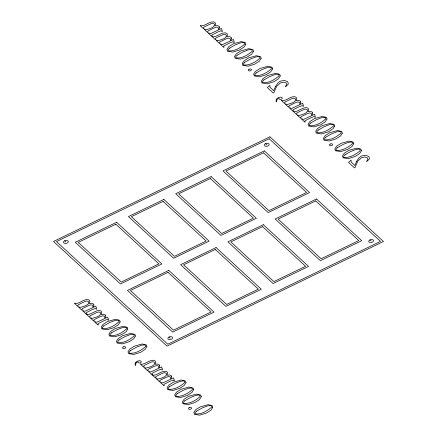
<?xml version="1.0" encoding="UTF-8"?>
<svg xmlns="http://www.w3.org/2000/svg" width="437" height="437" viewBox="0 0 437 437"><rect width="100%" height="100%" fill="white"/><g stroke="black" fill="none" stroke-linecap="round" stroke-linejoin="round"><path stroke-width="0.66" d="M265.527 143.702A2.425 1.458 -10.9 0 1 269.143 144.516A2.425 1.458 -10.9 0 1 265.559 146.248A2.425 1.458 -10.9 0 1 265.527 143.702L266.745 144.822M369.904 239.924A2.425 1.458 -10.9 0 1 373.526 240.738A2.425 1.458 -10.9 0 1 369.942 242.469A2.425 1.458 -10.9 0 1 369.904 239.924L371.122 241.044M64.66 240.803A2.425 1.458 -10.9 0 1 68.276 241.617A2.425 1.458 -10.9 0 1 64.692 243.349A2.425 1.458 -10.9 0 1 64.66 240.803L65.878 241.923M169.037 337.025A2.425 1.458 -10.9 0 1 172.659 337.839A2.425 1.458 -10.9 0 1 169.075 339.571A2.425 1.458 -10.9 0 1 169.037 337.025L170.255 338.145M93.917 304.818L93.316 307.369L95.785 306.173L96.752 309.057L96.178 309.172L95.408 308.413L92.125 309.675L86.329 312.613L86.073 313.138L86.553 313.826L86.1 314.045L82.719 310.926L83.172 310.707L84.876 311.313L92.682 307.675L92.977 306.184L92.551 305.272L90.82 304.818L88.531 305.578L82.314 308.631L81.927 309.238L82.478 310.068L82.019 310.286L78.562 307.102L79.021 306.878L79.955 307.468C82.538 306.654 88.744 305.66 88.809 302.349L88.35 301.454L86.608 300.989L84.401 301.77L78.201 304.808L77.802 305.348L78.343 306.255L77.884 306.474L74.508 303.36L74.967 303.141L75.82 303.649C80.042 303.24 83.407 299.23 87.853 299.531L89.295 300.192L89.913 301.426L89.214 303.589L91.672 303.273L93.414 303.983L93.917 304.818M105.814 315.787L105.213 318.333L107.682 317.142L108.649 320.021L108.076 320.141L107.305 319.381L104.022 320.643L98.227 323.577L97.964 324.107L98.451 324.795L97.997 325.013L94.616 321.894L95.069 321.676L96.774 322.282L104.58 318.644L104.875 317.153L104.443 316.241L102.717 315.787L100.428 316.546L94.212 319.6L93.824 320.206L94.376 321.031L93.917 321.255L90.459 318.065L90.918 317.846L91.852 318.431C94.436 317.623 100.641 316.628 100.707 313.318L100.248 312.422L98.505 311.952L96.298 312.739L90.098 315.776L89.7 316.317L90.24 317.218L89.782 317.442L86.406 314.329L86.865 314.11L87.717 314.618C91.939 314.203 95.304 310.199 99.751 310.494L101.193 311.155L101.81 312.389L101.111 314.558L103.569 314.236L105.312 314.951L105.814 315.787M159.773 365.529L159.172 368.074L161.646 366.883L162.608 369.762L162.04 369.882L161.264 369.123L157.981 370.385L152.185 373.318L151.929 373.848L152.415 374.536L151.956 374.755L148.575 371.636L149.028 371.417L150.732 372.024L158.538 368.386L158.839 366.894L158.407 365.982L156.675 365.529L154.387 366.288L148.17 369.341L147.782 369.948L148.334 370.773L147.875 370.997L144.418 367.807L144.876 367.588L145.811 368.173C148.394 367.364 154.6 366.37 154.665 363.06L154.206 362.164L152.464 361.694L150.257 362.481L144.063 365.518L143.658 366.059L144.199 366.96L143.74 367.184L140.364 364.07L140.823 363.852L141.675 364.36C145.898 363.945 149.263 359.941 153.709 360.235L155.151 360.896L155.769 362.131L155.069 364.294L157.528 363.977L159.27 364.693L159.773 365.529M171.67 376.497L171.069 379.043L173.538 377.847L174.505 380.731L173.937 380.851L173.161 380.092L169.878 381.348L164.083 384.287L163.826 384.811L164.312 385.5L163.853 385.724L160.472 382.604L160.925 382.38L162.63 382.992L170.435 379.349L170.736 377.863L170.304 376.945L168.573 376.492L166.284 377.251L160.068 380.31L159.68 380.911L160.232 381.741L159.773 381.965L156.315 378.775L156.774 378.557L157.708 379.141C160.292 378.327 166.497 377.339 166.563 374.028L166.104 373.132L164.361 372.663L162.154 373.444L155.96 376.481L155.556 377.022L156.096 377.929L155.638 378.147L152.262 375.039L152.721 374.815L153.573 375.328C157.795 374.913 161.16 370.909 165.607 371.204L167.049 371.865L167.666 373.1L166.967 375.263L169.425 374.946L171.167 375.662L171.67 376.497M219.62 27.143L219.024 29.689L221.493 28.492L222.455 31.377L221.887 31.497L221.111 30.737L217.834 31.999L212.038 34.933L211.776 35.457L212.262 36.145L211.808 36.369L208.422 33.25L208.881 33.026L210.585 33.638L218.385 29.995L218.686 28.509L218.254 27.591L216.528 27.138L214.239 27.897L208.023 30.956L207.635 31.557L208.187 32.387L207.728 32.611L204.27 29.421L204.729 29.203L205.663 29.787C208.247 28.979 214.452 27.984 214.518 24.674L214.059 23.778L212.311 23.308L210.11 24.09L203.91 27.127L203.511 27.668L204.046 28.574L203.593 28.793L200.217 25.685L200.67 25.461L201.528 25.974C205.751 25.559 209.115 21.555 213.562 21.85L215.004 22.511L215.621 23.745L214.922 25.909L217.38 25.592L219.117 26.307L219.62 27.143M231.517 38.112L230.916 40.657L233.391 39.461L234.352 42.345L233.784 42.46L233.008 41.701L229.731 42.963L223.935 45.901L223.673 46.426L224.159 47.114L223.706 47.333L220.319 44.219L220.778 43.995L222.482 44.607L230.283 40.963L230.583 39.477L230.152 38.56L228.425 38.106L226.137 38.866L219.92 41.925L219.532 42.526L220.084 43.356L219.625 43.574L216.168 40.39L216.626 40.166L217.56 40.756C220.144 39.942 226.35 38.953 226.415 35.643L225.956 34.747L224.208 34.277L222.007 35.058L215.807 38.095L215.408 38.636L215.944 39.543L215.49 39.762L212.114 36.648L212.568 36.429L213.425 36.943C217.648 36.528 221.013 32.518 225.459 32.819L226.901 33.48L227.519 34.714L226.819 36.877L229.278 36.561L231.015 37.271L231.517 38.112M300.776 101.952L300.175 104.498L302.644 103.301L303.606 106.186L303.038 106.3L302.267 105.546L298.984 106.803L293.189 109.742L292.927 110.266L293.413 110.954L292.959 111.178L289.573 108.059L290.031 107.835L291.736 108.447L299.542 104.804L299.837 103.318L299.405 102.4L297.679 101.947L295.39 102.706L289.174 105.765L288.786 106.366L289.338 107.196L288.879 107.415L285.421 104.23L285.88 104.011L286.814 104.596C289.398 103.782 295.603 102.793 295.669 99.483L295.21 98.587L293.462 98.117L291.261 98.899L285.061 101.936L284.662 102.477L285.197 103.383L284.744 103.602L281.368 100.494L281.821 100.27L282.679 100.783C286.901 100.368 290.266 96.364 294.713 96.659L296.155 97.32L296.772 98.554L296.073 100.718L298.531 100.401L300.274 101.111L300.776 101.952M312.673 112.921L312.073 115.466L314.542 114.27L315.503 117.154L314.935 117.269L314.159 116.51L310.882 117.772L305.086 120.71L304.824 121.235L305.31 121.923L304.857 122.141L301.47 119.022L301.929 118.804L303.633 119.41L311.439 115.772L311.734 114.281L311.302 113.369L309.576 112.915L307.287 113.675L301.071 116.734L300.683 117.335L301.235 118.165L300.776 118.383L297.318 115.199L297.777 114.975L298.711 115.565C301.295 114.751 307.501 113.757 307.566 110.446L307.107 109.55L305.359 109.086L303.158 109.867L296.958 112.904L296.559 113.445L297.094 114.352L296.641 114.57L293.265 111.457L293.719 111.238L294.576 111.746C298.799 111.337 302.164 107.327 306.61 107.628L308.052 108.289L308.669 109.523L307.97 111.686L310.428 111.369L312.171 112.08L312.673 112.921M135.23 362.928L135.153 365.343L135.71 365.07L135.858 363.327L137.355 362.011L138.048 361.918L138.321 362.688L139.272 363.043L140.501 362.754L141.288 361.983L141.047 361.137L139.441 360.678L137.125 361.262L135.23 362.928M276.233 99.346L276.157 101.761L276.714 101.493L276.861 99.745L278.358 98.429L279.052 98.336L279.325 99.106L280.275 99.467L281.504 99.177L282.291 98.401L282.051 97.56L280.445 97.101L278.129 97.68L276.233 99.346M275.485 86.531L273.649 90.683L269.973 87.154L269.951 85.313L267.351 87.569L273.322 93.076L273.791 92.852L276.752 86.204L280.407 82.926L283.684 82.172L286.148 82.964L286.748 84.56L285.448 86.417L285.727 86.673L288.365 84.046L287.693 81.659L284.29 80.413L280.297 81.184L278.041 82.779L275.485 86.531M356.636 161.34L354.8 165.492L351.124 161.963L351.102 160.122L348.502 162.378L354.478 167.884L354.942 167.661L357.903 161.013L361.557 157.735L364.835 156.976L367.298 157.773L367.899 159.363L366.599 161.226L366.878 161.482L369.522 158.855L368.844 156.468L365.441 155.222L361.448 155.993L359.192 157.588L356.636 161.34M245.851 44.246L244.075 47.059L239.536 49.987L232.823 52.09L227.508 51.271L226.934 49.414L228.671 46.748L233.249 43.82L241.18 41.613L245.288 42.569L245.851 44.246M253.498 51.298L251.723 54.106L247.184 57.039L240.47 59.137L235.155 58.318L234.582 56.46L236.319 53.8L240.896 50.872L248.828 48.665L252.936 49.621L253.498 51.298M261.146 58.345L259.37 61.158L254.831 64.086L248.118 66.189L242.803 65.37L242.229 63.512L243.966 60.847L248.544 57.924L256.475 55.718L260.583 56.668L261.146 58.345M272.617 68.92L270.842 71.734L266.302 74.661L259.589 76.765L254.274 75.945L253.7 74.088L255.437 71.422L260.015 68.494L267.947 66.293L272.054 67.243L272.617 68.92M120.148 321.927L118.372 324.735L113.828 327.668L107.114 329.766L101.799 328.946L101.226 327.089L102.968 324.429L107.546 321.501L115.472 319.294L119.58 320.245L120.148 321.927M280.264 75.972L278.489 78.78L273.95 81.714L267.236 83.811L261.921 82.992L261.348 81.135L263.09 78.474L267.663 75.546L275.594 73.34L279.702 74.295L280.264 75.972M127.795 328.974L126.02 331.787L121.475 334.715L114.762 336.818L109.447 335.998L108.873 334.141L110.616 331.475L115.193 328.548L123.119 326.346L127.227 327.297L127.795 328.974M135.443 336.026L133.667 338.833L129.123 341.767L122.409 343.864L117.094 343.045L116.521 341.188L118.263 338.528L122.841 335.6L130.767 333.393L134.875 334.349L135.443 336.026M146.914 346.601L145.139 349.409L140.594 352.342L133.88 354.44L128.565 353.62L127.992 351.763L129.734 349.103L134.312 346.175L142.238 343.968L146.346 344.924L146.914 346.601M327.002 119.055L325.226 121.868L320.687 124.796L313.974 126.899L308.659 126.075L308.085 124.217L309.828 121.557L314.4 118.629L322.331 116.422L326.439 117.378L327.002 119.055M334.649 126.107L332.879 128.915L328.334 131.848L321.621 133.946L316.306 133.127L315.733 131.269L317.475 128.609L322.047 125.681L329.979 123.474L334.087 124.425L334.649 126.107M342.297 133.154L340.527 135.967L335.982 138.895L329.269 140.998L323.954 140.179L323.38 138.321L325.123 135.656L329.7 132.728L337.626 130.526L341.734 131.477L342.297 133.154M186.004 382.637L184.228 385.445L179.683 388.373L172.97 390.476L167.655 389.657L167.081 387.799L168.824 385.134L173.402 382.211L181.328 380.004L185.435 380.955L186.004 382.637M193.651 389.684L191.876 392.497L187.331 395.425L180.618 397.528L175.303 396.703L174.729 394.846L176.472 392.186L181.049 389.258L188.975 387.051L193.083 388.007L193.651 389.684M353.768 143.729L351.998 146.542L347.453 149.47L340.74 151.573L335.425 150.754L334.851 148.891L336.594 146.231L341.171 143.303L349.097 141.096L353.205 142.052L353.768 143.729M201.299 396.736L199.523 399.544L194.978 402.477L188.265 404.575L182.95 403.755L182.376 401.898L184.119 399.232L188.697 396.31L196.623 394.103L200.73 395.053L201.299 396.736M361.421 150.781L359.646 153.589L355.101 156.522L348.387 158.62L343.072 157.801L342.499 155.943L344.241 153.283L348.819 150.355L356.745 148.148L360.853 149.099L361.421 150.781M212.77 407.311L210.995 410.119L206.45 413.052L199.742 415.15L194.421 414.331L193.848 412.473L195.59 409.808L200.168 406.885L208.094 404.678L212.202 405.629L212.77 407.311M229.463 48.19L228.059 49.796L228.283 50.861C234.254 51.544 240.208 48.015 244.589 44.186L244.458 42.979L243.3 42.504L240.541 42.859L235.27 44.902L229.463 48.19M237.111 55.242L235.712 56.843L235.931 57.913C241.901 58.596 247.855 55.067 252.236 51.238L252.105 50.031L250.947 49.55L248.189 49.911L242.917 51.954L237.111 55.242M244.758 62.289L243.36 63.895L243.578 64.96C249.549 65.643 255.503 62.12 259.884 58.285L259.753 57.078L258.595 56.602L255.836 56.957L250.57 59L244.758 62.289M256.235 72.864L254.831 74.47L255.05 75.535C261.02 76.218 266.974 72.689 271.355 68.86L271.224 67.653L270.066 67.178L267.307 67.533L262.042 69.576L256.235 72.864M263.882 79.916L262.479 81.517L262.697 82.588C268.668 83.27 274.622 79.742 279.003 75.912L278.872 74.705L277.714 74.224L274.955 74.585L269.689 76.628L263.882 79.916M103.76 325.871L102.356 327.471L102.575 328.542C108.545 329.219 114.499 325.696 118.88 321.867L118.749 320.66L117.591 320.179L114.833 320.539L109.567 322.582L103.76 325.871M111.408 332.918L110.004 334.524L110.222 335.589C116.193 336.272 122.147 332.748 126.528 328.914L126.397 327.706L125.239 327.231L122.48 327.586L117.214 329.629L111.408 332.918M119.055 339.97L117.651 341.57L117.87 342.641C123.84 343.324 129.794 339.795 134.175 335.966L134.044 334.758L132.886 334.278L130.128 334.638L124.862 336.681L119.055 339.97M310.62 122.999L309.216 124.6L309.434 125.67C315.405 126.353 321.359 122.824 325.74 118.995L325.609 117.788L324.451 117.307L321.692 117.668L316.426 119.711L310.62 122.999M318.267 130.051L316.863 131.652L317.082 132.722C323.052 133.4 329.006 129.876 333.387 126.047L333.256 124.84L332.098 124.359L329.34 124.72L324.074 126.757L318.267 130.051M130.526 350.545L129.123 352.146L129.341 353.216C135.312 353.899 141.266 350.37 145.647 346.541L145.516 345.334L144.357 344.853L141.599 345.214L136.333 347.257L130.526 350.545M325.915 137.098L324.511 138.704L324.729 139.769C330.7 140.452 336.654 136.923 341.035 133.094L340.904 131.887L339.746 131.411L336.987 131.766L331.721 133.809L325.915 137.098M337.386 147.673L335.982 149.274L336.2 150.344C342.171 151.027 348.125 147.498 352.506 143.669L352.375 142.462L351.217 141.981L348.458 142.342L343.192 144.385L337.386 147.673M345.033 154.725L343.629 156.326L343.848 157.396C349.818 158.074 355.773 154.551 360.154 150.721L360.022 149.514L358.864 149.033L356.106 149.394L350.84 151.437L345.033 154.725M169.616 386.576L168.212 388.182L168.431 389.247C174.401 389.93 180.355 386.406 184.736 382.572L184.605 381.364L183.447 380.889L180.689 381.244L175.423 383.287L169.616 386.576M177.264 393.628L175.86 395.228L176.078 396.299C182.049 396.982 188.003 393.453 192.384 389.624L192.253 388.417L191.095 387.936L188.336 388.296L183.07 390.339L177.264 393.628M184.911 400.68L183.507 402.28L183.726 403.351C189.696 404.028 195.65 400.505 200.031 396.676L199.9 395.469L198.742 394.988L195.984 395.348L190.718 397.386L184.911 400.68M196.382 411.255L194.978 412.856L195.197 413.921C201.167 414.604 207.122 411.08 211.503 407.246L211.371 406.044L210.213 405.563L207.455 405.918L202.189 407.961L196.382 411.255M249.019 69.193L248.271 69.898L248.44 70.641L249.44 70.98L250.68 70.723L251.439 70.013L251.259 69.281L250.254 68.931L249.019 69.193M330.175 144.002L329.422 144.707L329.596 145.45L330.591 145.789L331.83 145.532L332.59 144.822L332.41 144.084L331.41 143.74L330.175 144.002M123.316 346.874L122.562 347.579L122.737 348.316L123.731 348.66L124.971 348.404L125.73 347.694L125.55 346.956L124.55 346.612L123.316 346.874M189.172 407.579L188.418 408.284L188.593 409.027L189.592 409.365L190.827 409.108L191.586 408.404L191.406 407.666L190.406 407.322L189.172 407.579M269.94 136.836L53.505 241.459L167.06 346.137L383.495 241.508L269.94 136.836M269.17 138.758L56.488 241.574L167.83 344.209L380.512 241.399L269.17 138.758M116.619 222.286L75.262 242.273L120.492 283.974L161.848 263.981L116.619 222.286M163.88 199.436L128.434 216.572L173.664 258.267L209.115 241.131L163.88 199.436M211.142 176.592L175.696 193.722L220.931 235.423L256.377 218.287L211.142 176.592M264.314 150.885L222.957 170.878L268.192 212.573L309.549 192.58L264.314 150.885M115.849 224.208L78.245 242.388L121.267 282.045L158.871 263.866L115.849 224.208M163.11 201.364L131.411 216.681L174.434 256.344L206.133 241.022L163.11 201.364M210.372 178.514L178.678 193.837L221.701 233.495L253.394 218.172L210.372 178.514M263.544 152.813L225.94 170.987L268.963 210.65L306.566 192.471L263.544 152.813M168.808 270.394L127.451 290.387L172.686 332.082L214.043 312.089L168.808 270.394M216.069 247.55L180.623 264.685L225.858 306.381L261.304 289.245L216.069 247.55M263.336 224.7L227.885 241.836L273.12 283.531L308.566 266.395L263.336 224.7M316.508 198.999L275.152 218.986L320.381 260.687L361.738 240.694L316.508 198.999M168.037 272.322L130.434 290.496L173.456 330.159L211.06 311.98L168.037 272.322M215.299 249.472L183.606 264.795L226.628 304.452L258.322 289.13L215.299 249.472M262.566 226.623L230.867 241.945L273.89 281.608L305.589 266.286L262.566 226.623M315.733 200.922L278.129 219.101L321.151 258.759L358.755 240.579L315.733 200.922"/></g></svg>
